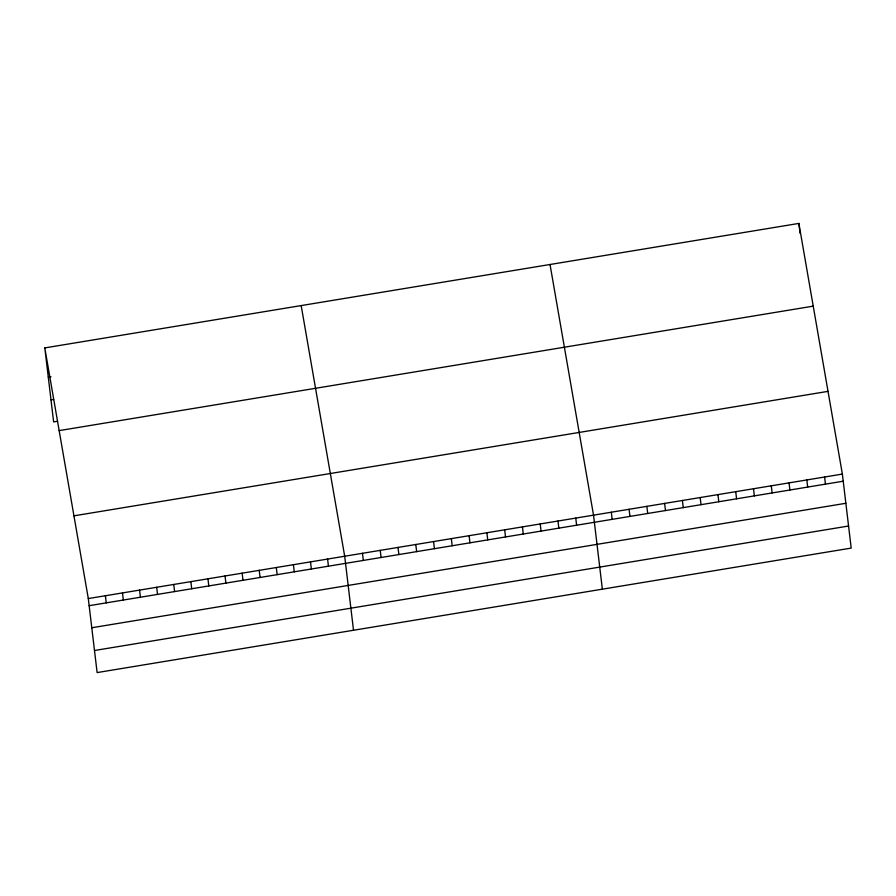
<?xml version="1.0" encoding="UTF-8"?>
<svg xmlns="http://www.w3.org/2000/svg" width="896" height="896" viewBox="0 0 896 896"><rect width="100%" height="100%" fill="white"/><g stroke="black" fill="none" stroke-linecap="round" stroke-linejoin="round"><path stroke-width="1.34" d="M44.8 347.906L798.874 223.418L842.374 474.074L851.2 548.094L97.126 672.582L88.301 598.562L44.8 347.906L53.626 421.926L57.568 421.277M48.283 377.104L50.915 376.678M50.994 399.851L53.626 399.414M59.158 430.618L813.232 306.141M73.942 515.838L828.016 391.362M88.301 598.562L842.374 474.074M89.152 605.685L843.226 481.208M91.784 627.76L845.858 503.283M94.494 650.507L848.568 526.019M550.032 264.499L593.533 515.155L602.358 589.176M301.179 305.581L344.691 556.237L353.517 630.258M798.874 223.418L799.579 229.365M799.725 230.552L800.05 233.307M824.6 477.008L825.451 484.142M806.826 479.942L807.677 487.077M789.051 482.877L789.902 490.011M771.277 485.811L772.128 492.946M753.502 488.746L754.354 495.88M735.728 491.68L736.579 498.814M717.954 494.614L718.805 501.738M700.179 497.549L701.03 504.672M682.405 500.483L683.256 507.606M664.63 503.418L665.482 510.541M646.856 506.352L647.707 513.475M629.082 509.286L629.933 516.41M611.307 512.221L612.158 519.344M575.758 518.09L576.61 525.213M557.984 521.024L558.835 528.147M540.21 523.958L541.061 531.082M522.435 526.893L523.286 534.016M504.661 529.827L505.512 536.95M486.886 532.762L487.738 539.885M469.112 535.696L469.963 542.819M451.338 538.63L452.189 545.754M433.563 541.565L434.414 548.688M415.789 544.499L416.64 551.622M398.014 547.434L398.866 554.557M380.24 550.368L381.08 557.491M362.466 553.302L363.306 560.426M327.589 559.059L328.44 566.182M310.498 561.882L311.349 569.005M293.406 564.704L294.258 571.827M276.315 567.515L277.166 574.65M259.224 570.338L260.075 577.472M242.133 573.16L242.984 580.294M225.042 575.982L225.893 583.117M207.95 578.805L208.802 585.939M190.859 581.627L191.71 588.762M173.768 584.45L174.608 591.573M156.677 587.272L157.517 594.395M139.574 590.094L140.426 597.218M122.483 592.917L123.334 600.04M105.392 595.739L106.243 602.862"/></g></svg>
